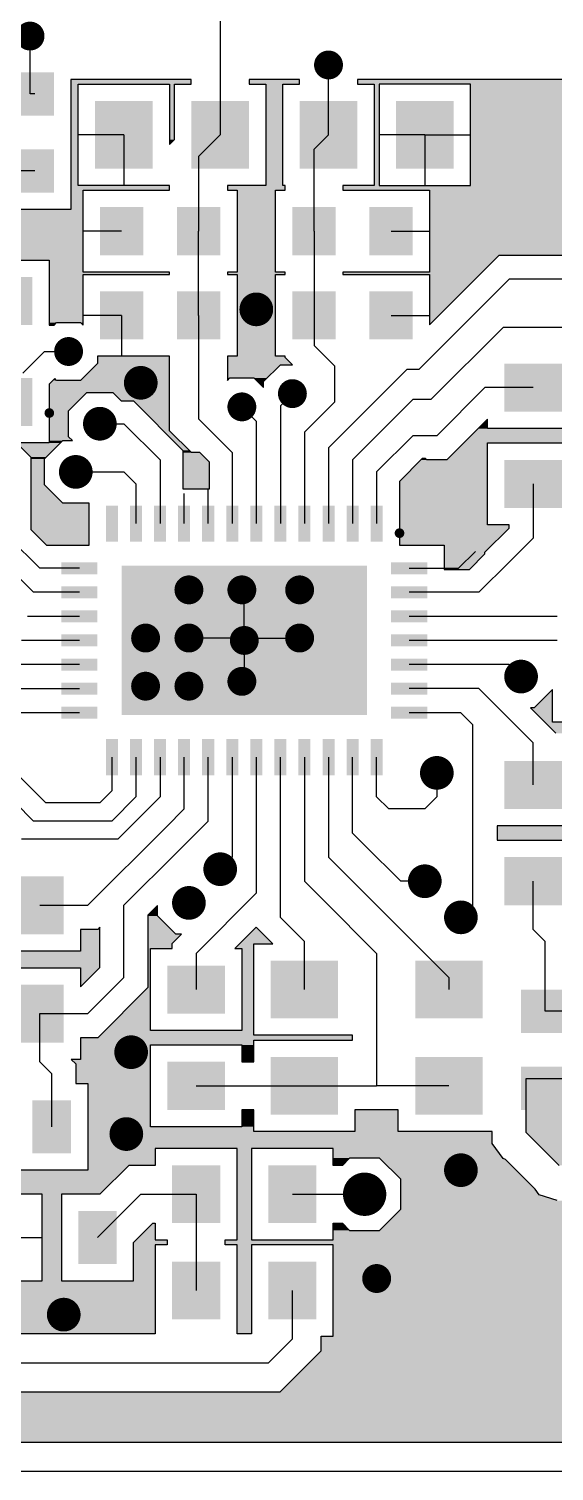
# Model space of a CAD drawing. Extents: x 295 to 953, y 10 to 290.
# Drawn here: x 714 to 735.9, y 80 to 139.9 of the extents above; entities that cross this region are included whole.
import ezdxf

# ---------------------------------------------------------------- set-up
doc = ezdxf.new("R2010")
doc.units = 0
doc.header["$LTSCALE"] = 5
doc.header["$MEASUREMENT"] = 0
doc.layers.get('0').update_dxf_attribs({"linetype": 'CONTINUOUS', "lineweight": 25})
doc.layers.add('16_COMP_GBR', color=4, linetype='CONTINUOUS')

msp = doc.modelspace()

# ---------------------------------------------------------------- linework, layer by layer
at = {"color": 7}
for points, const_width in [([(713.778, 139.6, 1), (714.378, 139.6, 1)], 0.6), ([(726.178, 138.4, 1), (726.778, 138.4, 1)], 0.6), ([(723.128, 128.25, 1), (723.828, 128.25, 1)], 0.7), ([(715.378, 126.5, 1), (715.978, 126.5, 1)], 0.6), ([(718.328, 125.2, 1), (719.028, 125.2, 1)], 0.7), ([(724.678, 124.75, 1), (725.278, 124.75, 1)], 0.6), ([(722.578, 124.2, 1), (723.178, 124.2, 1)], 0.6), ([(714.778, 123.944, 1), (714.978, 123.944, 1)], 0.2), ([(716.628, 123.5, 1), (717.328, 123.5, 1)], 0.7), ([(715.628, 121.5, 1), (716.328, 121.5, 1)], 0.7), ([(729.328, 118.956, 1), (729.528, 118.956, 1)], 0.2), ([(720.378, 116.6, 1), (720.978, 116.6, 1)], 0.6), ([(722.578, 116.6, 1), (723.178, 116.6, 1)], 0.6), ([(724.978, 116.6, 1), (725.578, 116.6, 1)], 0.6), ([(718.578, 114.6, 1), (719.178, 114.6, 1)], 0.6), ([(720.378, 114.6, 1), (720.978, 114.6, 1)], 0.6), ([(722.678, 114.5, 1), (723.278, 114.5, 1)], 0.6), ([(724.978, 114.6, 1), (725.578, 114.6, 1)], 0.6), ([(722.578, 112.8, 1), (723.178, 112.8, 1)], 0.6), ([(734.128, 113, 1), (734.828, 113, 1)], 0.7), ([(718.578, 112.6, 1), (719.178, 112.6, 1)], 0.6), ([(720.378, 112.6, 1), (720.978, 112.6, 1)], 0.6), ([(730.628, 109, 1), (731.328, 109, 1)], 0.7), ([(721.628, 105, 1), (722.328, 105, 1)], 0.7), ([(730.128, 104.5, 1), (730.828, 104.5, 1)], 0.7), ([(720.328, 103.6, 1), (721.028, 103.6, 1)], 0.7), ([(731.628, 103, 1), (732.328, 103, 1)], 0.7), ([(717.928, 97.4, 1), (718.628, 97.4, 1)], 0.7), ([(717.728, 94, 1), (718.428, 94, 1)], 0.7), ([(731.628, 92.5, 1), (732.328, 92.5, 1)], 0.7), ([(727.528, 91.5, 1), (728.428, 91.5, 1)], 0.9), ([(728.178, 88, 1), (728.778, 88, 1)], 0.6), ([(715.128, 86.5, 1), (715.828, 86.5, 1)], 0.7)]:
    msp.add_lwpolyline(points, format="xyb", close=True, dxfattribs=dict(at, const_width=const_width))
for points in [[(715.078, 138.1), (715.078, 136.3), (713.478, 138.1), (713.478, 136.3)], [(719.178, 136.9), (719.178, 134.1), (716.778, 136.9), (716.778, 134.1)], [(723.178, 136.9), (723.178, 134.1), (720.778, 136.9), (720.778, 134.1)], [(727.678, 136.9), (727.678, 134.1), (725.278, 136.9), (725.278, 134.1)], [(731.678, 136.9), (731.678, 134.1), (729.278, 136.9), (729.278, 134.1)], [(715.078, 134.9), (715.078, 133.1), (713.478, 134.9), (713.478, 133.1)], [(718.778, 132.5), (718.778, 130.5), (716.978, 132.5), (716.978, 130.5)], [(721.978, 132.5), (721.978, 130.5), (720.178, 132.5), (720.178, 130.5)], [(726.778, 132.5), (726.778, 130.5), (724.978, 132.5), (724.978, 130.5)], [(729.978, 132.5), (729.978, 130.5), (728.178, 132.5), (728.178, 130.5)], [(714.178, 129.6), (714.178, 127.6), (713.378, 129.6), (713.378, 127.6)], [(718.778, 129), (718.778, 127), (716.978, 129), (716.978, 127)], [(721.978, 129), (721.978, 127), (720.178, 129), (720.178, 127)], [(726.778, 129), (726.778, 127), (724.978, 129), (724.978, 127)], [(729.978, 129), (729.978, 127), (728.178, 129), (728.178, 127)], [(736.178, 126), (736.178, 124), (733.778, 126), (733.778, 124)], [(714.178, 125.4), (714.178, 123.4), (713.378, 125.4), (713.378, 123.4)], [(736.178, 122), (736.178, 120), (733.778, 122), (733.778, 120)], [(717.728, 120.1), (717.728, 118.6), (717.228, 120.1), (717.228, 118.6)], [(718.728, 120.1), (718.728, 118.6), (718.228, 120.1), (718.228, 118.6)], [(719.728, 120.1), (719.728, 118.6), (719.228, 120.1), (719.228, 118.6)], [(720.728, 120.1), (720.728, 118.6), (720.228, 120.1), (720.228, 118.6)], [(721.728, 120.1), (721.728, 118.6), (721.228, 120.1), (721.228, 118.6)], [(722.728, 120.1), (722.728, 118.6), (722.228, 120.1), (722.228, 118.6)], [(723.728, 120.1), (723.728, 118.6), (723.228, 120.1), (723.228, 118.6)], [(724.728, 120.1), (724.728, 118.6), (724.228, 120.1), (724.228, 118.6)], [(725.728, 120.1), (725.728, 118.6), (725.228, 120.1), (725.228, 118.6)], [(726.728, 120.1), (726.728, 118.6), (726.228, 120.1), (726.228, 118.6)], [(727.728, 120.1), (727.728, 118.6), (727.228, 120.1), (727.228, 118.6)], [(728.728, 120.1), (728.728, 118.6), (728.228, 120.1), (728.228, 118.6)], [(716.878, 117.75), (716.878, 117.25), (715.378, 117.75), (715.378, 117.25)], [(728.078, 117.6), (728.078, 111.4), (717.878, 117.6), (717.878, 111.4)], [(730.578, 117.75), (730.578, 117.25), (729.078, 117.75), (729.078, 117.25)], [(716.878, 116.75), (716.878, 116.25), (715.378, 116.75), (715.378, 116.25)], [(730.578, 116.75), (730.578, 116.25), (729.078, 116.75), (729.078, 116.25)], [(716.878, 115.75), (716.878, 115.25), (715.378, 115.75), (715.378, 115.25)], [(730.578, 115.75), (730.578, 115.25), (729.078, 115.75), (729.078, 115.25)], [(716.878, 114.75), (716.878, 114.25), (715.378, 114.75), (715.378, 114.25)], [(730.578, 114.75), (730.578, 114.25), (729.078, 114.75), (729.078, 114.25)], [(716.878, 113.75), (716.878, 113.25), (715.378, 113.75), (715.378, 113.25)], [(730.578, 113.75), (730.578, 113.25), (729.078, 113.75), (729.078, 113.25)], [(716.878, 112.75), (716.878, 112.25), (715.378, 112.75), (715.378, 112.25)], [(730.578, 112.75), (730.578, 112.25), (729.078, 112.75), (729.078, 112.25)], [(716.878, 111.75), (716.878, 111.25), (715.378, 111.75), (715.378, 111.25)], [(730.578, 111.75), (730.578, 111.25), (729.078, 111.75), (729.078, 111.25)], [(717.728, 110.4), (717.728, 108.9), (717.228, 110.4), (717.228, 108.9)], [(718.728, 110.4), (718.728, 108.9), (718.228, 110.4), (718.228, 108.9)], [(719.728, 110.4), (719.728, 108.9), (719.228, 110.4), (719.228, 108.9)], [(720.728, 110.4), (720.728, 108.9), (720.228, 110.4), (720.228, 108.9)], [(721.728, 110.4), (721.728, 108.9), (721.228, 110.4), (721.228, 108.9)], [(722.728, 110.4), (722.728, 108.9), (722.228, 110.4), (722.228, 108.9)], [(723.728, 110.4), (723.728, 108.9), (723.228, 110.4), (723.228, 108.9)], [(724.728, 110.4), (724.728, 108.9), (724.228, 110.4), (724.228, 108.9)], [(725.728, 110.4), (725.728, 108.9), (725.228, 110.4), (725.228, 108.9)], [(726.728, 110.4), (726.728, 108.9), (726.228, 110.4), (726.228, 108.9)], [(727.728, 110.4), (727.728, 108.9), (727.228, 110.4), (727.228, 108.9)], [(728.728, 110.4), (728.728, 108.9), (728.228, 110.4), (728.228, 108.9)], [(736.178, 109.5), (736.178, 107.5), (733.778, 109.5), (733.778, 107.5)], [(736.178, 105.5), (736.178, 103.5), (733.778, 105.5), (733.778, 103.5)], [(715.478, 104.7), (715.478, 102.3), (713.478, 104.7), (713.478, 102.3)], [(722.178, 101), (722.178, 99), (719.778, 101), (719.778, 99)], [(726.878, 101.2), (726.878, 98.8), (724.078, 101.2), (724.078, 98.8)], [(732.878, 101.2), (732.878, 98.8), (730.078, 101.2), (730.078, 98.8)], [(715.478, 100.2), (715.478, 97.8), (713.478, 100.2), (713.478, 97.8)], [(736.478, 100), (736.478, 98.2), (734.478, 100), (734.478, 98.2)], [(726.878, 97.2), (726.878, 94.8), (724.078, 97.2), (724.078, 94.8)], [(732.878, 97.2), (732.878, 94.8), (730.078, 97.2), (730.078, 94.8)], [(722.178, 97), (722.178, 95), (719.778, 97), (719.778, 95)], [(736.478, 96.8), (736.478, 95), (734.478, 96.8), (734.478, 95)], [(715.778, 95.4), (715.778, 93.2), (714.178, 95.4), (714.178, 93.2)], [(721.978, 92.7), (721.978, 90.3), (719.978, 92.7), (719.978, 90.3)], [(725.978, 92.7), (725.978, 90.3), (723.978, 92.7), (723.978, 90.3)], [(717.678, 90.8), (717.678, 88.6), (716.078, 90.8), (716.078, 88.6)], [(721.978, 88.7), (721.978, 86.3), (719.978, 88.7), (719.978, 86.3)], [(725.978, 88.7), (725.978, 86.3), (723.978, 88.7), (723.978, 86.3)]]:
    msp.add_solid(points, dxfattribs=at)
at = {"layer": '16_COMP_GBR', "color": 7}
for p, q in [((721.978, 142.2), (721.978, 135.5)), ((714.078, 137.2), (714.078, 139.6)), ((726.478, 135.5), (726.478, 138.4)), ((715.778, 137.8), (715.778, 132.4)), ((720.778, 137.8), (715.778, 137.8)), ((720.778, 137.6), (720.778, 137.8)), ((723.178, 137.8), (723.178, 137.6)), ((725.278, 137.8), (723.178, 137.8)), ((725.278, 137.6), (725.278, 137.8)), ((727.678, 137.8), (727.678, 137.6)), ((778.778, 137.8), (727.678, 137.8)), ((714.278, 137.2), (714.078, 137.2)), ((716.078, 137.6), (719.878, 137.6)), ((716.078, 133.4), (716.078, 137.6)), ((719.878, 137.6), (719.878, 135.098)), ((720.078, 137.6), (720.778, 137.6)), ((720.078, 135.298), (720.078, 137.6)), ((723.178, 137.6), (723.878, 137.6)), ((723.878, 137.6), (723.878, 133.4)), ((724.578, 137.6), (725.278, 137.6)), ((724.578, 133.4), (724.578, 137.6)), ((727.678, 137.6), (728.378, 137.6)), ((728.378, 137.6), (728.378, 133.4)), ((728.578, 137.6), (728.578, 133.4)), ((732.378, 137.6), (728.578, 137.6)), ((732.378, 133.4), (732.378, 137.6)), ((717.978, 135.5), (716.078, 135.5)), ((717.978, 135.5), (717.978, 133.4)), ((721.978, 135.5), (721.078, 134.6)), ((726.478, 135.5), (725.878, 134.9)), ((730.478, 135.5), (728.578, 135.5)), ((730.478, 135.5), (730.478, 133.4)), ((730.478, 135.5), (732.378, 135.5)), ((719.878, 135.098), (720.078, 135.298)), ((725.878, 131.5), (725.878, 134.9)), ((721.078, 134.6), (721.078, 131.5)), ((714.278, 134), (710.878, 134)), ((719.878, 133.4), (716.078, 133.4)), ((716.278, 133.2), (719.878, 133.2)), ((716.278, 129.8), (716.278, 133.2)), ((719.878, 133.2), (719.878, 133.4)), ((722.278, 133.4), (722.278, 133.2)), ((723.878, 133.4), (722.278, 133.4)), ((722.278, 133.2), (722.678, 133.2)), ((722.678, 133.2), (722.678, 129.8)), ((724.278, 133.2), (724.678, 133.2)), ((724.278, 129.8), (724.278, 133.2)), ((724.678, 133.4), (724.578, 133.4)), ((724.678, 133.2), (724.678, 133.4)), ((727.078, 133.4), (727.078, 133.2)), ((728.378, 133.4), (727.078, 133.4)), ((727.078, 133.2), (730.678, 133.2)), ((728.578, 133.4), (732.378, 133.4)), ((730.678, 133.2), (730.678, 129.8)), ((715.778, 132.4), (712.778, 132.4)), ((717.878, 131.5), (716.278, 131.5)), ((721.078, 128), (721.078, 131.5)), ((725.878, 131.5), (725.878, 128)), ((729.078, 131.5), (730.678, 131.5)), ((713.354, 130.3), (714.878, 130.3)), ((714.878, 130.3), (714.878, 127.6)), ((730.678, 127.614), (733.564, 130.5)), ((733.564, 130.5), (736.64, 130.5)), ((719.878, 129.8), (716.278, 129.8)), ((716.278, 129.7), (719.878, 129.7)), ((716.278, 127.598), (716.278, 129.7)), ((719.878, 129.7), (719.878, 129.8)), ((722.278, 129.8), (722.278, 129.7)), ((722.678, 129.8), (722.278, 129.8)), ((722.278, 129.7), (722.678, 129.7)), ((722.678, 129.7), (722.678, 126.3)), ((724.678, 129.8), (724.278, 129.8)), ((724.278, 129.7), (724.678, 129.7)), ((724.278, 126.3), (724.278, 129.7)), ((724.678, 129.7), (724.678, 129.8)), ((727.078, 129.8), (727.078, 129.7)), ((730.678, 129.8), (727.078, 129.8)), ((727.078, 129.7), (730.678, 129.7)), ((730.228, 125.75), (733.978, 129.5)), ((730.678, 129.7), (730.678, 127.614)), ((737.478, 129.5), (733.978, 129.5)), ((714.878, 127.6), (715.08, 127.6)), ((715.08, 127.6), (715.18, 127.7)), ((715.18, 127.7), (716.176, 127.7)), ((716.176, 127.7), (716.278, 127.598)), ((717.878, 128), (716.278, 128)), ((717.878, 128), (716.278, 128)), ((717.878, 128), (717.878, 126.3)), ((717.878, 128), (717.878, 126.3)), ((721.078, 128), (721.078, 123.7)), ((725.878, 128), (725.878, 126.75)), ((729.078, 128), (730.678, 128)), ((730.728, 124.5), (733.728, 127.5)), ((738.578, 127.5), (733.728, 127.5)), ((714.678, 126.5), (713.778, 125.6)), ((714.678, 126.5), (715.678, 126.5)), ((726.728, 125.9), (725.878, 126.75)), ((716.878, 126.002), (716.176, 125.3)), ((716.878, 126.3), (716.878, 126.002)), ((719.878, 126.3), (716.878, 126.3)), ((719.878, 123.202), (719.878, 126.3)), ((722.278, 126.3), (722.278, 125.298)), ((722.678, 126.3), (722.278, 126.3)), ((723.778, 125.248), (724.48, 125.95)), ((724.678, 126.3), (724.278, 126.3)), ((724.48, 125.95), (724.98, 125.95)), ((724.678, 126.252), (724.678, 126.3)), ((724.98, 125.95), (724.678, 126.252)), ((726.728, 125.9), (726.728, 125.25)), ((715.108, 125.374), (714.878, 125.144)), ((715.18, 125.3), (715.108, 125.374)), ((716.176, 125.3), (715.18, 125.3)), ((722.278, 125.298), (722.38, 125.4)), ((722.38, 125.4), (723.376, 125.4)), ((723.376, 125.4), (723.778, 124.998)), ((723.778, 124.998), (723.778, 125.248)), ((726.728, 125.25), (726.728, 124.4)), ((726.978, 123), (729.728, 125.75)), ((730.228, 125.75), (729.728, 125.75)), ((714.878, 125.144), (714.878, 123.944)), ((715.678, 124.038), (716.44, 124.8)), ((716.44, 124.8), (717.516, 124.8)), ((717.516, 124.8), (717.866, 124.45)), ((724.978, 124.75), (724.478, 124.25)), ((730.978, 123), (732.978, 125)), ((734.978, 125), (732.978, 125)), ((715.678, 122.962), (715.678, 124.038)), ((717.866, 124.45), (718.372, 124.45)), ((718.372, 124.45), (720.428, 122.394)), ((722.878, 124.2), (723.478, 123.6)), ((724.478, 124.25), (724.478, 119.35)), ((726.078, 123.75), (726.728, 124.4)), ((728.228, 122.75), (729.978, 124.5)), ((730.728, 124.5), (729.978, 124.5)), ((714.878, 123.944), (714.878, 122.7)), ((716.978, 123.5), (717.978, 123.5)), ((719.478, 122), (717.978, 123.5)), ((721.278, 123.5), (721.078, 123.7)), ((722.478, 122.3), (721.278, 123.5)), ((723.478, 123.6), (723.478, 119.35)), ((725.478, 123.15), (726.078, 123.75)), ((733.078, 123.686), (731.392, 122)), ((733.078, 123.3), (733.078, 123.686)), ((714.678, 122.038), (715.44, 122.8)), ((715.44, 122.8), (715.84, 122.8)), ((715.84, 122.8), (715.678, 122.962)), ((720.78, 122.3), (719.878, 123.202)), ((725.478, 123.15), (725.478, 119.35)), ((726.478, 122.5), (726.978, 123)), ((728.478, 121.5), (729.978, 123)), ((730.978, 123), (729.978, 123)), ((736.878, 123.3), (733.078, 123.3)), ((714.878, 122.7), (713.516, 122.7)), ((713.516, 122.7), (714.104, 122.112)), ((720.428, 122.394), (720.428, 120.8)), ((721.134, 122.3), (720.78, 122.3)), ((721.528, 121.906), (721.134, 122.3)), ((722.478, 122.3), (722.478, 119.35)), ((726.478, 122.5), (726.478, 119.35)), ((727.478, 122), (728.228, 122.75)), ((733.078, 122.7), (736.878, 122.7)), ((733.078, 119.3), (733.078, 122.7)), ((714.104, 122.112), (714.104, 119.112)), ((714.678, 120.962), (714.678, 122.038)), ((719.478, 122), (719.478, 119.35)), ((721.528, 120.8), (721.528, 121.906)), ((727.478, 122), (727.478, 119.35)), ((730.372, 122.05), (729.428, 121.106)), ((730.514, 122.05), (730.372, 122.05)), ((730.564, 122), (730.514, 122.05)), ((731.392, 122), (730.564, 122)), ((715.978, 121.5), (717.978, 121.5)), ((718.478, 121), (717.978, 121.5)), ((718.478, 121), (718.478, 119.35)), ((728.478, 121.5), (728.478, 119.35)), ((729.428, 121.106), (729.428, 118.956)), ((734.978, 121), (734.978, 118.75)), ((715.44, 120.2), (714.678, 120.962)), ((720.428, 120.8), (721.528, 120.8)), ((720.478, 119.35), (720.478, 120.6)), ((721.478, 119.35), (721.478, 120.8)), ((721.478, 119.35), (721.478, 120.8)), ((716.516, 120.2), (715.44, 120.2)), ((716.528, 120.212), (716.516, 120.2)), ((716.528, 118.45), (716.528, 120.212)), ((733.978, 119.3), (733.078, 119.3)), ((733.978, 119.164), (733.978, 119.3)), ((713.228, 118.75), (714.478, 117.5)), ((714.104, 119.112), (714.766, 118.45)), ((729.428, 118.956), (729.428, 118.45)), ((732.978, 118.164), (733.978, 119.164)), ((733.978, 117.75), (734.978, 118.75)), ((712.478, 118.25), (714.228, 116.5)), ((714.766, 118.45), (716.528, 118.45)), ((729.428, 118.45), (731.278, 118.45)), ((731.278, 118.45), (731.278, 117.45)), ((731.878, 117.5), (732.578, 118.2)), ((732.334, 117.45), (732.978, 118.094)), ((732.978, 118.094), (732.978, 118.164)), ((716.128, 117.5), (714.478, 117.5)), ((729.828, 117.5), (731.878, 117.5)), ((731.278, 117.45), (732.334, 117.45)), ((732.728, 116.5), (733.978, 117.75)), ((716.128, 116.5), (714.228, 116.5)), ((722.978, 116.6), (722.878, 116.6)), ((722.978, 114.5), (722.978, 116.6)), ((732.728, 116.5), (729.828, 116.5)), ((706.478, 116), (714.728, 107.75)), ((705.728, 115.5), (714.228, 107)), ((716.128, 115.5), (713.978, 115.5)), ((735.978, 115.5), (729.828, 115.5)), ((716.128, 114.5), (713.728, 114.5)), ((722.978, 114.6), (720.678, 114.6)), ((722.978, 114.6), (725.278, 114.6)), ((722.978, 114.5), (722.978, 114.6)), ((722.978, 114.5), (722.978, 114.6)), ((722.978, 114.5), (722.978, 112.8)), ((735.978, 114.5), (729.828, 114.5)), ((716.128, 113.5), (713.228, 113.5)), ((733.978, 113.5), (729.828, 113.5)), ((734.478, 113), (733.978, 113.5)), ((722.978, 112.8), (722.878, 112.8)), ((712.978, 112.5), (716.128, 112.5)), ((732.728, 112.5), (729.828, 112.5)), ((732.728, 112.5), (734.978, 110.25)), ((735.778, 112.462), (735.016, 111.7)), ((735.778, 111.1), (735.778, 112.462)), ((716.128, 111.5), (712.728, 111.5)), ((731.978, 111.5), (729.828, 111.5)), ((731.978, 111.5), (732.478, 111)), ((734.872, 111.7), (735.928, 110.644)), ((735.016, 111.7), (734.872, 111.7)), ((732.478, 109.75), (732.478, 111)), ((738.278, 111.1), (735.778, 111.1)), ((734.978, 109), (734.978, 110.25)), ((717.478, 109.65), (717.478, 108.25)), ((718.478, 109.65), (718.478, 108)), ((719.478, 109.65), (719.478, 108)), ((720.478, 107.5), (720.478, 109.65)), ((721.478, 107), (721.478, 109.65)), ((722.478, 109.65), (722.478, 105.5)), ((723.478, 109.65), (723.478, 104.5)), ((724.478, 103), (724.478, 109.65)), ((725.478, 109.65), (725.478, 104.5)), ((726.478, 109.65), (726.478, 105.5)), ((727.478, 106.5), (727.478, 109.65)), ((728.478, 108), (728.478, 109.65)), ((732.478, 103.5), (732.478, 109.75)), ((730.978, 109), (730.978, 108)), ((734.978, 108.5), (734.978, 109)), ((716.978, 107.75), (717.478, 108.25)), ((717.478, 107), (718.478, 108)), ((717.728, 106.25), (719.478, 108)), ((728.478, 108), (728.978, 107.5)), ((730.478, 107.5), (730.978, 108)), ((716.978, 107.75), (714.728, 107.75)), ((720.478, 107.5), (719.728, 106.75)), ((730.478, 107.5), (728.978, 107.5)), ((717.478, 107), (714.228, 107)), ((719.728, 106.75), (716.478, 103.5)), ((721.478, 107), (720.228, 105.75)), ((733.478, 106.8), (733.478, 106.2)), ((736.878, 106.8), (733.478, 106.8)), ((717.728, 106.25), (713.728, 106.25)), ((727.478, 106.5), (727.978, 106)), ((733.478, 106.2), (736.878, 106.2)), ((720.228, 105.75), (717.978, 103.5)), ((721.978, 105), (722.478, 105.5)), ((727.728, 104.25), (726.478, 105.5)), ((727.978, 106), (729.478, 104.5)), ((723.478, 104.5), (723.478, 104)), ((726.228, 103.75), (725.478, 104.5)), ((731.478, 100.5), (727.728, 104.25)), ((730.478, 104.5), (729.478, 104.5)), ((734.978, 102.5), (734.978, 104.5)), ((720.978, 101.5), (723.478, 104)), ((728.478, 101.5), (726.228, 103.75)), ((714.478, 103.5), (716.478, 103.5)), ((717.978, 100.5), (717.978, 103.5)), ((719.378, 103.486), (718.978, 103.086)), ((718.978, 103.086), (718.978, 100.086)), ((719.378, 103.062), (719.378, 103.486)), ((720.14, 102.3), (719.378, 103.062)), ((731.978, 103), (732.478, 103.5)), ((716.178, 102.5), (716.178, 101.6)), ((716.892, 102.5), (716.178, 102.5)), ((716.978, 102.586), (716.892, 102.5)), ((716.978, 100.914), (716.978, 102.586)), ((723.478, 102.586), (722.592, 101.7)), ((724.164, 101.9), (723.478, 102.586)), ((724.478, 103), (725.478, 102)), ((734.978, 102.5), (735.478, 102)), ((719.978, 101.914), (720.364, 102.3)), ((719.978, 101.7), (719.978, 101.914)), ((720.364, 102.3), (720.14, 102.3)), ((723.378, 101.9), (724.164, 101.9)), ((723.378, 98.1), (723.378, 101.9)), ((725.478, 100), (725.478, 102)), ((735.478, 99.1), (735.478, 102)), ((716.178, 101.6), (712.778, 101.6)), ((719.078, 101.7), (719.978, 101.7)), ((719.078, 98.3), (719.078, 101.7)), ((720.978, 101.5), (720.978, 100)), ((722.592, 101.7), (722.878, 101.7)), ((722.878, 101.7), (722.878, 98.3)), ((728.478, 101.5), (728.478, 96)), ((712.778, 100.9), (716.178, 100.9)), ((716.178, 100.114), (716.978, 100.914)), ((716.178, 100.9), (716.178, 100.114)), ((717.978, 100.5), (716.478, 99)), ((718.978, 100.086), (716.892, 98)), ((731.478, 100.5), (731.478, 100)), ((714.478, 99), (716.478, 99)), ((714.478, 97), (714.478, 99)), ((737.078, 99.1), (735.478, 99.1)), ((722.878, 98.3), (719.078, 98.3)), ((716.178, 98), (716.178, 97.1)), ((716.892, 98), (716.178, 98)), ((719.078, 97.7), (722.878, 97.7)), ((719.078, 94.3), (719.078, 97.7)), ((722.878, 97.7), (722.878, 97)), ((727.478, 98.1), (723.378, 98.1)), ((723.378, 97.9), (727.478, 97.9)), ((723.378, 97), (723.378, 97.9)), ((727.478, 97.9), (727.478, 98.1)), ((715.792, 97.1), (715.978, 96.914)), ((716.178, 97.1), (715.792, 97.1)), ((714.478, 97), (714.978, 96.5)), ((714.978, 94.3), (714.978, 96.5)), ((715.978, 96.914), (715.978, 96.1)), ((722.878, 97), (723.378, 97)), ((715.978, 96.1), (716.478, 96.1)), ((716.478, 96.1), (716.478, 92.5)), ((720.978, 96), (725.478, 96)), ((725.478, 96), (728.478, 96)), ((731.478, 96), (728.478, 96)), ((734.678, 96.3), (734.678, 94.082)), ((742.06, 96.3), (734.678, 96.3)), ((722.878, 95), (722.878, 94.3)), ((723.378, 95), (722.878, 95)), ((723.378, 94.1), (723.378, 95)), ((727.578, 95), (727.578, 94.1)), ((729.378, 95), (727.578, 95)), ((729.378, 94.1), (729.378, 95)), ((722.878, 94.3), (719.078, 94.3)), ((727.578, 94.1), (723.378, 94.1)), ((733.278, 94.1), (729.378, 94.1)), ((733.278, 93.61), (733.278, 94.1)), ((734.678, 94.082), (736.06, 92.7)), ((733.736, 92.98), (733.278, 93.61)), ((719.278, 93.4), (719.278, 92.7)), ((722.678, 93.4), (719.278, 93.4)), ((722.678, 89.6), (722.678, 93.4)), ((723.278, 93.4), (723.278, 89.6)), ((726.678, 93.4), (723.278, 93.4)), ((726.678, 92.7), (726.678, 93.4)), ((727.356, 93), (727.056, 92.7)), ((728.6, 93), (727.356, 93)), ((729.478, 92.122), (728.6, 93)), ((733.834, 92.948), (733.736, 92.98)), ((735.064, 91.718), (733.834, 92.948)), ((716.478, 92.5), (713.478, 92.5)), ((718.18, 92.7), (716.98, 91.5)), ((719.278, 92.7), (718.18, 92.7)), ((727.056, 92.7), (726.678, 92.7)), ((729.478, 90.878), (729.478, 92.122)), ((735.236, 91.48), (735.064, 91.718)), ((714.578, 91.5), (711.578, 91.5)), ((714.578, 87.9), (714.578, 91.5)), ((715.378, 91.5), (715.378, 87.9)), ((716.98, 91.5), (715.378, 91.5)), ((716.878, 89.7), (718.678, 91.5)), ((718.678, 91.5), (720.978, 91.5)), ((720.978, 91.5), (720.978, 87.5)), ((724.978, 91.5), (727.978, 91.5)), ((735.978, 91.238), (735.236, 91.48)), ((728.6, 90), (729.478, 90.878)), ((718.378, 89.502), (719.176, 90.3)), ((719.176, 90.3), (719.278, 90.3)), ((719.278, 90.3), (719.278, 89.6)), ((726.678, 90.3), (727.056, 90.3)), ((726.678, 89.6), (726.678, 90.3)), ((727.056, 90.3), (727.356, 90)), ((727.356, 90), (728.6, 90)), ((713.078, 89.7), (714.578, 89.7)), ((718.378, 87.9), (718.378, 89.502)), ((719.278, 89.6), (719.778, 89.6)), ((719.278, 89.4), (719.278, 85.7)), ((719.778, 89.4), (719.278, 89.4)), ((719.778, 89.6), (719.778, 89.4)), ((722.178, 89.6), (722.678, 89.6)), ((722.178, 89.4), (722.178, 89.6)), ((722.678, 89.4), (722.178, 89.4)), ((722.678, 85.7), (722.678, 89.4)), ((723.278, 89.6), (726.678, 89.6)), ((723.278, 89.4), (723.278, 85.7)), ((726.678, 89.4), (723.278, 89.4)), ((726.678, 85.6), (726.678, 89.4)), ((711.578, 87.9), (714.578, 87.9)), ((715.378, 87.9), (718.378, 87.9)), ((724.978, 85.5), (724.978, 87.5)), ((719.278, 85.7), (671.976, 85.7)), ((723.278, 85.7), (722.678, 85.7)), ((724.978, 85.5), (723.978, 84.5)), ((726.178, 85.6), (726.678, 85.6)), ((726.178, 85.002), (726.178, 85.6)), ((671.478, 84.5), (723.978, 84.5)), ((724.476, 83.3), (726.178, 85.002)), ((670.98, 83.3), (724.476, 83.3)), ((642.56, 81.2), (776.896, 81.2)), ((557.478, 80), (807.478, 80))]:
    msp.add_line(p, q, dxfattribs=at)
for points in [[(715.778, 137.6), (715.778, 137.8), (720.778, 137.6), (720.778, 137.8)], [(715.778, 137.8), (715.778, 137.8), (720.778, 137.8), (715.778, 137.8)], [(723.178, 137.6), (723.178, 137.8), (725.278, 137.6), (725.278, 137.8)], [(723.178, 137.8), (723.178, 137.8), (725.278, 137.8), (723.178, 137.8)], [(727.678, 137.6), (727.678, 137.8), (778.778, 137.6), (778.778, 137.8)], [(727.678, 137.8), (727.678, 137.8), (778.778, 137.8), (754.878, 137.8)], [(727.678, 137.8), (727.678, 137.8), (732.378, 137.8), (727.678, 137.8)], [(715.778, 133.4), (715.778, 137.6), (716.078, 133.4), (716.078, 137.6)], [(715.778, 137.6), (715.778, 137.6), (716.078, 137.6), (719.878, 137.6)], [(719.878, 135.298), (719.878, 137.6), (720.078, 135.298), (720.078, 137.6)], [(719.878, 137.6), (719.878, 137.6), (720.078, 137.6), (720.778, 137.6)], [(723.878, 133.4), (723.878, 137.6), (724.578, 133.4), (724.578, 137.6)], [(723.878, 137.6), (723.878, 137.6), (724.578, 137.6), (725.278, 137.6)], [(728.378, 133.4), (728.378, 137.6), (728.578, 133.4), (728.578, 137.6)], [(728.378, 137.6), (728.378, 137.6), (728.578, 137.6), (732.378, 137.6)], [(732.378, 136.7), (732.378, 137.6), (778.778, 136.7), (778.778, 137.6)], [(732.378, 135.938), (732.378, 136.7), (745.178, 135.938), (745.94, 136.7)], [(732.378, 136.7), (732.378, 136.7), (745.94, 136.7), (747.016, 136.7)], [(732.378, 135.514), (732.378, 135.938), (745.178, 135.514), (745.178, 135.938)], [(732.378, 133.4), (732.378, 135.514), (743.064, 133.4), (745.178, 135.514)], [(719.878, 135.098), (719.878, 135.298), (719.878, 135.098), (720.078, 135.298)], [(715.778, 133.2), (715.778, 133.4), (719.878, 133.2), (719.878, 133.4)], [(715.778, 133.4), (715.778, 133.4), (719.878, 133.4), (716.078, 133.4)], [(715.778, 132.4), (715.778, 133.2), (716.278, 132.4), (716.278, 133.2)], [(715.778, 133.2), (715.778, 133.2), (716.278, 133.2), (719.878, 133.2)], [(722.278, 133.2), (722.278, 133.4), (724.678, 133.2), (724.678, 133.4)], [(722.278, 133.4), (722.278, 133.4), (724.678, 133.4), (724.578, 133.4)], [(722.678, 129.8), (722.678, 133.2), (724.278, 129.8), (724.278, 133.2)], [(722.678, 133.2), (722.678, 133.2), (724.278, 133.2), (724.678, 133.2)], [(727.078, 133.2), (727.078, 133.4), (742.864, 133.2), (743.064, 133.4)], [(730.678, 130.8), (730.678, 133.2), (740.463, 130.8), (742.864, 133.2)], [(713.354, 131.362), (712.316, 132.4), (716.278, 131.362), (716.278, 132.4)], [(713.354, 130.3), (713.354, 131.362), (716.278, 130.3), (716.278, 131.362)], [(730.678, 130.5), (730.678, 130.8), (736.64, 130.5), (736.94, 130.8)], [(730.678, 130.8), (730.678, 130.8), (736.94, 130.8), (738.016, 130.8)], [(714.878, 129.8), (714.878, 130.3), (716.278, 129.8), (716.278, 130.3)], [(730.678, 129.8), (730.678, 130.5), (732.864, 129.8), (733.564, 130.5)], [(730.678, 130.5), (730.678, 130.5), (733.564, 130.5), (736.64, 130.5)], [(714.878, 129.7), (714.878, 129.8), (719.878, 129.7), (719.878, 129.8)], [(714.878, 129.8), (714.878, 129.8), (719.878, 129.8), (716.278, 129.8)], [(714.878, 127.7), (714.878, 129.7), (716.277, 127.7), (716.278, 129.7)], [(714.878, 129.7), (714.878, 129.7), (716.278, 129.7), (719.878, 129.7)], [(722.278, 129.7), (722.278, 129.8), (724.678, 129.7), (724.678, 129.8)], [(722.278, 129.8), (722.278, 129.8), (724.678, 129.8), (724.278, 129.8)], [(722.678, 126.3), (722.678, 129.7), (724.278, 126.3), (724.278, 129.7)], [(722.678, 129.7), (722.678, 129.7), (724.278, 129.7), (724.678, 129.7)], [(727.078, 129.7), (727.078, 129.8), (732.764, 129.7), (732.864, 129.8)], [(730.678, 127.614), (730.678, 129.7), (730.678, 127.614), (732.764, 129.7)], [(714.878, 127.6), (714.878, 127.7), (715.08, 127.6), (715.18, 127.7)], [(714.878, 127.7), (714.878, 127.7), (715.18, 127.7), (716.176, 127.7)], [(716.277, 127.598), (716.176, 127.7), (716.277, 127.598), (716.277, 127.7)], [(716.176, 125.3), (716.878, 126.002), (719.878, 125.3), (719.878, 126.002)], [(716.878, 126.002), (716.878, 126.3), (719.878, 126.002), (719.878, 126.3)], [(716.878, 126.3), (716.878, 126.3), (719.878, 126.3), (716.878, 126.3)], [(722.278, 126.252), (722.278, 126.3), (724.678, 126.252), (724.678, 126.3)], [(722.278, 126.3), (722.278, 126.3), (724.678, 126.3), (724.278, 126.3)], [(722.278, 125.95), (722.278, 126.252), (724.979, 125.95), (724.678, 126.252)], [(722.278, 125.4), (722.278, 125.95), (723.93, 125.4), (724.48, 125.95)], [(722.278, 125.95), (722.278, 125.95), (724.48, 125.95), (724.979, 125.95)], [(714.878, 125.144), (715.034, 125.3), (719.878, 125.144), (719.878, 125.3)], [(715.034, 125.3), (715.108, 125.374), (715.18, 125.3), (715.108, 125.374)], [(722.278, 125.298), (722.278, 125.4), (722.278, 125.298), (722.38, 125.4)], [(722.278, 125.4), (722.278, 125.4), (722.38, 125.4), (723.376, 125.4)], [(723.528, 125.248), (723.376, 125.4), (723.778, 125.248), (723.93, 125.4)], [(723.777, 124.998), (723.528, 125.248), (723.777, 124.998), (723.778, 125.248)], [(714.878, 124.8), (714.878, 125.144), (719.878, 124.8), (719.878, 125.144)], [(714.878, 124.038), (714.878, 124.8), (715.678, 124.038), (716.44, 124.8)], [(714.878, 124.8), (714.878, 124.8), (716.44, 124.8), (717.516, 124.8)], [(717.866, 124.45), (717.516, 124.8), (719.878, 124.45), (719.878, 124.8)], [(714.878, 122.962), (714.878, 124.038), (715.678, 122.962), (715.678, 124.038)], [(719.62, 123.202), (718.372, 124.45), (719.878, 123.202), (719.878, 124.45)], [(732.692, 123.3), (733.078, 123.686), (733.078, 123.3), (733.078, 123.686)], [(714.878, 122.8), (714.878, 122.962), (715.839, 122.8), (715.678, 122.962)], [(714.878, 122.7), (714.878, 122.8), (715.34, 122.7), (715.44, 122.8)], [(714.878, 122.8), (714.878, 122.8), (715.44, 122.8), (715.839, 122.8)], [(720.428, 122.394), (719.62, 123.202), (720.686, 122.394), (719.878, 123.202)], [(732.092, 122.7), (732.192, 122.8), (740.84, 122.7), (740.94, 122.8)], [(732.192, 122.8), (732.692, 123.3), (742.277, 122.8), (742.278, 123.3)], [(732.192, 122.8), (732.192, 122.8), (740.94, 122.8), (742.016, 122.8)], [(714.104, 122.112), (713.516, 122.7), (714.752, 122.112), (715.339, 122.7)], [(713.516, 122.7), (714.878, 122.7), (715.339, 122.7), (715.34, 122.7)], [(720.428, 122.3), (720.428, 122.394), (720.78, 122.3), (720.686, 122.394)], [(720.428, 121.906), (720.428, 122.3), (721.528, 121.906), (721.134, 122.3)], [(720.428, 122.3), (720.428, 122.3), (721.134, 122.3), (720.78, 122.3)], [(731.392, 122), (732.092, 122.7), (733.078, 122), (733.078, 122.7)], [(732.092, 122.7), (732.092, 122.7), (733.078, 122.7), (736.878, 122.7)], [(714.104, 122.038), (714.104, 122.112), (714.678, 122.038), (714.752, 122.112)], [(714.104, 120.962), (714.104, 122.038), (714.678, 120.962), (714.678, 122.038)], [(720.428, 120.8), (720.428, 121.906), (721.528, 120.8), (721.528, 121.906)], [(729.428, 121.106), (730.322, 122), (733.078, 121.106), (733.078, 122)], [(730.322, 122), (730.372, 122.05), (730.564, 122), (730.514, 122.05)], [(730.372, 122.05), (730.372, 122.05), (730.514, 122.05), (730.372, 122.05)], [(729.428, 119.3), (729.428, 121.106), (733.078, 119.3), (733.078, 121.106)], [(714.104, 120.2), (714.104, 120.962), (715.44, 120.2), (714.678, 120.962)], [(714.104, 119.112), (714.104, 120.2), (716.528, 119.112), (716.528, 120.2)], [(716.516, 120.2), (716.528, 120.212), (716.528, 120.2), (716.528, 120.212)], [(729.428, 119.164), (729.428, 119.3), (733.978, 119.164), (733.978, 119.3)], [(729.428, 119.3), (729.428, 119.3), (733.978, 119.3), (733.078, 119.3)], [(714.766, 118.45), (714.104, 119.112), (716.528, 118.45), (716.528, 119.112)], [(729.428, 118.45), (729.428, 119.164), (733.264, 118.45), (733.978, 119.164)], [(731.278, 118.164), (731.278, 118.45), (732.978, 118.164), (733.264, 118.45)], [(731.278, 118.094), (731.278, 118.164), (732.978, 118.094), (732.978, 118.164)], [(731.278, 117.45), (731.278, 118.094), (732.334, 117.45), (732.978, 118.094)], [(735.016, 111.7), (735.778, 112.462), (735.778, 111.7), (735.778, 112.462)], [(735.472, 111.1), (734.872, 111.7), (735.778, 111.1), (735.778, 111.7)], [(735.522, 111.05), (735.472, 111.1), (738.278, 111.05), (738.278, 111.1)], [(735.472, 111.1), (735.472, 111.1), (738.278, 111.1), (735.778, 111.1)], [(735.928, 110.644), (735.522, 111.05), (778.778, 110.644), (778.778, 111.05)], [(733.478, 106.3), (733.478, 106.8), (742.678, 106.3), (742.678, 106.8)], [(733.478, 106.2), (733.478, 106.3), (740.34, 106.2), (740.44, 106.3)], [(733.478, 106.3), (733.478, 106.3), (740.44, 106.3), (741.516, 106.3)], [(718.978, 103.086), (719.378, 103.486), (719.378, 103.086), (719.378, 103.486)], [(718.978, 103.062), (718.978, 103.086), (719.378, 103.062), (719.378, 103.086)], [(718.978, 102.3), (718.978, 103.062), (720.14, 102.3), (719.378, 103.062)], [(716.178, 101.6), (716.178, 102.5), (716.978, 101.6), (716.978, 102.5)], [(716.892, 102.5), (716.978, 102.586), (716.978, 102.5), (716.978, 102.586)], [(722.792, 101.9), (723.478, 102.586), (724.163, 101.9), (723.478, 102.586)], [(718.978, 101.914), (718.978, 102.3), (719.978, 101.914), (720.363, 102.3)], [(718.978, 102.3), (718.978, 102.3), (720.363, 102.3), (720.14, 102.3)], [(718.978, 101.7), (718.978, 101.914), (719.978, 101.7), (719.978, 101.914)], [(722.592, 101.7), (722.792, 101.9), (723.378, 101.7), (723.378, 101.9)], [(722.792, 101.9), (722.792, 101.9), (723.378, 101.9), (724.163, 101.9)], [(691.678, 100.914), (691.678, 101.238), (716.978, 100.914), (716.978, 101.238)], [(711.478, 101.238), (712.178, 101.466), (716.978, 101.238), (716.978, 101.466)], [(712.178, 101.466), (712.22, 101.48), (716.978, 101.466), (716.978, 101.48)], [(712.22, 101.48), (712.307, 101.6), (716.978, 101.48), (716.978, 101.6)], [(718.978, 100.086), (718.978, 101.7), (719.078, 100.086), (719.078, 101.7)], [(718.978, 101.7), (718.978, 101.7), (719.078, 101.7), (719.978, 101.7)], [(722.878, 98.3), (722.878, 101.7), (723.378, 98.3), (723.378, 101.7)], [(691.678, 100.9), (691.678, 100.914), (716.964, 100.9), (716.978, 100.914)], [(712.178, 100.9), (712.178, 100.9), (712.778, 100.9), (716.178, 100.9)], [(716.178, 100.114), (716.178, 100.9), (716.178, 100.114), (716.964, 100.9)], [(717.192, 98.3), (718.978, 100.086), (719.078, 98.3), (719.078, 100.086)], [(716.992, 98.1), (717.192, 98.3), (723.378, 98.1), (723.378, 98.3)], [(716.178, 97.9), (716.178, 98), (727.478, 97.9), (727.478, 98)], [(716.178, 97.7), (716.178, 97.9), (723.378, 97.7), (723.378, 97.9)], [(716.178, 97.9), (716.178, 97.9), (723.378, 97.9), (727.478, 97.9)], [(716.178, 97.1), (716.178, 97.7), (719.078, 97.1), (719.078, 97.7)], [(716.178, 97.7), (716.178, 97.7), (719.078, 97.7), (722.878, 97.7)], [(716.892, 98), (716.992, 98.1), (727.478, 98), (727.478, 98.1)], [(716.992, 98.1), (716.992, 98.1), (727.478, 98.1), (723.378, 98.1)], [(722.878, 97), (722.878, 97.7), (723.378, 97), (723.378, 97.7)], [(715.978, 96.914), (715.792, 97.1), (719.078, 96.914), (719.078, 97.1)], [(715.978, 96.1), (715.978, 96.914), (719.078, 96.1), (719.078, 96.914)], [(716.478, 94.3), (716.478, 96.1), (719.078, 94.3), (719.078, 96.1)], [(734.678, 94.8), (734.678, 96.3), (758.396, 94.8), (756.896, 96.3)], [(722.878, 94.3), (722.878, 95), (723.378, 94.3), (723.378, 95)], [(722.878, 95), (722.878, 95), (723.378, 95), (722.878, 95)], [(727.578, 94.1), (727.578, 95), (729.378, 94.1), (729.378, 95)], [(727.578, 95), (727.578, 95), (729.378, 95), (727.578, 95)], [(734.678, 94.7), (734.678, 94.8), (763.278, 94.7), (763.278, 94.8)], [(734.678, 94.8), (734.678, 94.8), (763.278, 94.8), (758.396, 94.8)], [(734.678, 94.082), (734.678, 94.7), (743.278, 94.082), (743.896, 94.7)], [(734.678, 94.7), (734.678, 94.7), (743.896, 94.7), (754.06, 94.7)], [(716.478, 94.1), (716.478, 94.3), (723.378, 94.1), (723.378, 94.3)], [(716.478, 93.61), (716.478, 94.1), (733.278, 93.61), (733.278, 94.1)], [(716.478, 94.1), (716.478, 94.1), (733.278, 94.1), (732.923, 94.1)], [(716.478, 94.1), (716.478, 94.1), (726.678, 94.1), (723.378, 94.1)], [(726.678, 94.1), (727.106, 94.1), (732.923, 94.1), (729.378, 94.1)], [(736.06, 92.7), (734.678, 94.082), (741.896, 92.7), (743.278, 94.082)], [(716.478, 93.4), (716.478, 93.61), (733.43, 93.4), (733.278, 93.61)], [(716.478, 92.7), (716.478, 93.4), (719.278, 92.7), (719.278, 93.4)], [(716.478, 93.4), (716.478, 93.4), (719.278, 93.4), (722.678, 93.4)], [(722.678, 89.6), (722.678, 93.4), (723.278, 89.6), (723.278, 93.4)], [(722.678, 93.4), (722.678, 93.4), (723.278, 93.4), (726.678, 93.4)], [(726.678, 93), (726.678, 93.4), (733.721, 93), (733.43, 93.4)], [(726.678, 92.7), (726.678, 93), (727.056, 92.7), (727.356, 93)], [(726.678, 93), (726.678, 93), (727.356, 93), (728.6, 93)], [(728.62, 92.98), (728.6, 93), (733.736, 92.98), (733.721, 93)], [(728.652, 92.948), (728.62, 92.98), (733.834, 92.948), (733.736, 92.98)], [(729.478, 92.122), (728.652, 92.948), (734.66, 92.122), (733.834, 92.948)], [(711.278, 91.5), (711.278, 92.5), (716.98, 91.5), (717.98, 92.5)], [(711.278, 92.5), (711.278, 92.5), (714.578, 92.5), (713.478, 92.5)], [(716.478, 92.5), (716.478, 92.7), (717.98, 92.5), (718.18, 92.7)], [(716.478, 92.7), (716.478, 92.7), (718.18, 92.7), (719.278, 92.7)], [(729.478, 91.718), (729.478, 92.122), (735.064, 91.718), (734.66, 92.122)], [(729.478, 91.48), (729.478, 91.718), (735.236, 91.48), (735.064, 91.718)], [(711.278, 91.5), (711.278, 91.5), (711.578, 91.5), (714.578, 91.5)], [(714.578, 87.9), (714.578, 91.5), (715.378, 87.9), (715.378, 91.5)], [(714.578, 91.5), (714.578, 91.5), (715.378, 91.5), (716.98, 91.5)], [(729.478, 91.238), (729.478, 91.48), (735.978, 91.238), (735.236, 91.48)], [(729.478, 90.878), (729.478, 91.238), (755.902, 90.878), (755.542, 91.238)], [(728.6, 90), (729.478, 90.878), (756.781, 90), (755.902, 90.878)], [(718.476, 89.6), (719.176, 90.3), (719.278, 89.6), (719.278, 90.3)], [(719.176, 90.3), (719.176, 90.3), (719.278, 90.3), (719.176, 90.3)], [(726.678, 90), (726.678, 90.3), (727.356, 90), (727.056, 90.3)], [(726.678, 90.3), (726.678, 90.3), (727.056, 90.3), (726.678, 90.3)], [(726.678, 89.6), (726.678, 90), (757.181, 89.6), (756.781, 90)], [(718.378, 89.502), (718.476, 89.6), (719.778, 89.502), (719.778, 89.6)], [(718.378, 89.4), (718.378, 89.502), (719.778, 89.4), (719.778, 89.502)], [(718.378, 87.9), (718.378, 89.4), (719.278, 87.9), (719.278, 89.4)], [(718.378, 89.4), (718.378, 89.4), (719.278, 89.4), (719.778, 89.4)], [(718.476, 89.6), (718.476, 89.6), (719.778, 89.6), (719.278, 89.6)], [(722.178, 89.4), (722.178, 89.6), (757.381, 89.4), (757.181, 89.6)], [(722.678, 85.7), (722.678, 89.4), (723.278, 85.7), (723.278, 89.4)], [(722.678, 89.4), (722.678, 89.4), (723.278, 89.4), (726.678, 89.4)], [(726.678, 86.718), (726.678, 89.4), (760.064, 86.718), (757.381, 89.4)], [(704.016, 87.2), (704.316, 87.5), (719.278, 87.2), (719.278, 87.5)], [(704.792, 87.5), (705.192, 87.9), (719.278, 87.5), (719.278, 87.9)], [(671.976, 85.7), (670.668, 87.008), (719.278, 85.7), (719.278, 87.008)], [(701.478, 87.008), (701.478, 87.2), (719.278, 87.008), (719.278, 87.2)], [(726.678, 86.48), (726.678, 86.718), (760.236, 86.48), (760.064, 86.718)], [(726.678, 86.238), (726.678, 86.48), (760.978, 86.238), (760.236, 86.48)], [(726.678, 85.6), (726.678, 86.238), (778.778, 85.6), (778.778, 86.238)], [(726.178, 85.002), (726.178, 85.6), (778.778, 85.002), (778.778, 85.6)], [(724.476, 83.3), (726.178, 85.002), (778.778, 83.3), (778.778, 85.002)], [(640.678, 83.082), (640.678, 83.3), (778.778, 83.082), (778.778, 83.3)], [(642.56, 81.2), (640.678, 83.082), (776.896, 81.2), (778.778, 83.082)]]:
    msp.add_solid(points, dxfattribs=at)

doc.saveas('drawing.dxf')
